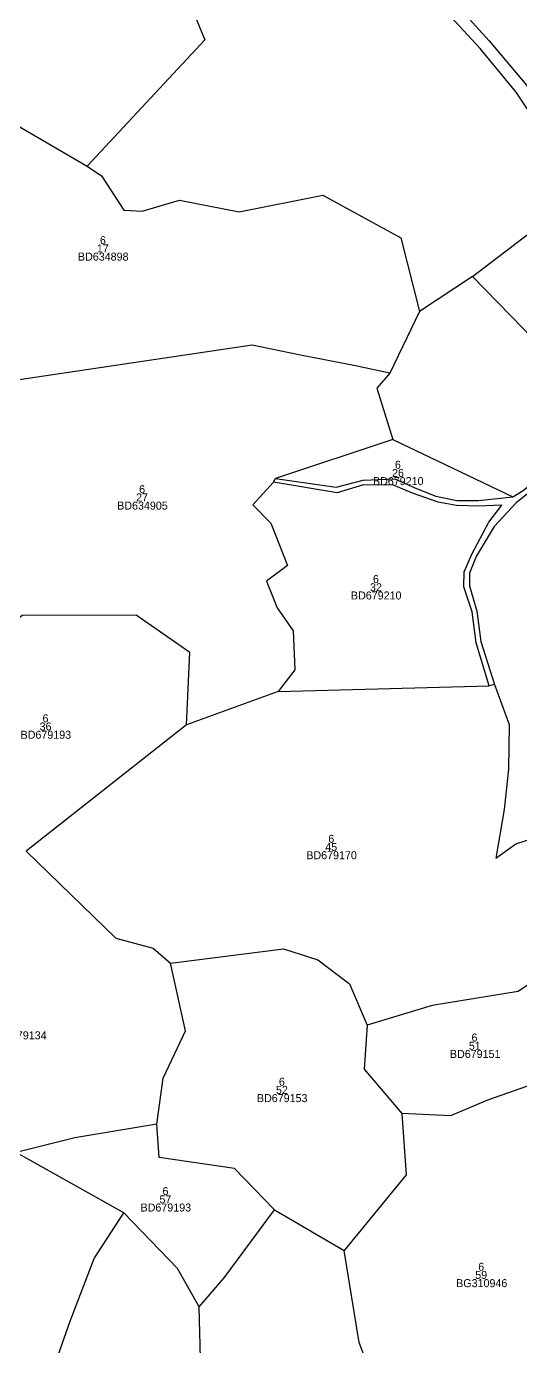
# Model space of a CAD drawing. Extents: x 547915 to 556085, y 1814738 to 1822008.
# Drawn here: x 549687 to 549934, y 1819215 to 1819875 of the extents above; entities that cross this region are included whole.
import ezdxf

# ---------------------------------------------------------------- set-up
doc = ezdxf.new("R2010")
doc.units = 0
for name, color, linetype in [('Level 10', 7, 'Continuous'), ('Level 20', 7, 'Continuous'), ('Level 23', 7, 'Continuous')]:
    doc.layers.add(name, color=color, linetype=linetype)

msp = doc.modelspace()

# ---------------------------------------------------------------- linework, layer by layer
at = {"layer": 'Level 10'}
for p, q in [((549622.4, 1819860.87), (549717.54, 1819805.39)), ((549910.2, 1819750.36), (549963.99, 1819791.42)), ((549910.2, 1819750.36), (549883.69, 1819732.72)), ((549883.69, 1819732.72), (549868.79, 1819702.04)), ((549870.32, 1819668.86), (549811.64, 1819649.25)), ((549870.32, 1819668.86), (549930.35, 1819640.2)), ((549813.01, 1819542.82), (549767.22, 1819526.14)), ((549813.01, 1819542.82), (549918.51, 1819545.69)), ((549767.22, 1819526.14), (549687, 1819463)), ((549735.79, 1819282.28), (549682, 1819312.34)), ((549811.13, 1819283.8), (549845.98, 1819263.41))]:
    msp.add_line(p, q, dxfattribs=at)
for points in [[(549690.72, 1819947.68), (549744.61, 1819940.72), (549755.21, 1819930.4), (549761.4, 1819904.91), (549776.38, 1819868.59), (549717.54, 1819805.39)], [(549717.54, 1819805.39), (549724.74, 1819800.66), (549735.85, 1819783.47), (549744.97, 1819782.91), (549763.73, 1819788.39), (549793.46, 1819782.54), (549835.29, 1819791.02), (549874.28, 1819769.65), (549883.69, 1819732.72)], [(549910.2, 1819750.36), (549935.46, 1819724.25), (549958.6, 1819699.77)], [(549868.79, 1819702.04), (549851.7, 1819705.66), (549824.22, 1819710.91), (549800.1, 1819716), (549672.24, 1819697.02), (549666.53, 1819701.18), (549655.43, 1819699.2), (549648.25, 1819696.61)], [(549868.79, 1819702.04), (549862.38, 1819694.41), (549870.32, 1819668.86)], [(549810.76, 1819647.39), (549800.4, 1819636.09), (549809.38, 1819626.93), (549817.77, 1819605.75), (549807.17, 1819597.98), (549812.59, 1819584.65), (549820.58, 1819573.14), (549821.38, 1819553.66), (549813.01, 1819542.82)], [(549767.22, 1819526.14), (549768.95, 1819562.3), (549741.97, 1819580.94), (549685.13, 1819580.82), (549673.15, 1819571.1)], [(549921.21, 1819546.25), (549928.54, 1819526.31), (549928.14, 1819504.03), (549926.03, 1819483.87), (549921.87, 1819459.57), (549931.85, 1819466.7), (549944.89, 1819470.89)], [(549687, 1819463), (549731.88, 1819419.47), (549750.56, 1819414.57), (549759.12, 1819407.07)], [(549759.12, 1819407.07), (549815.77, 1819414.16), (549832.82, 1819408.77), (549848.68, 1819396.67), (549857.58, 1819376)], [(549966.07, 1819414.96), (549933.06, 1819392.91), (549890.03, 1819385.92), (549857.58, 1819376)], [(549752.39, 1819326.53), (549755.58, 1819349.53), (549766.64, 1819373.22), (549759.12, 1819407.07)], [(549857.58, 1819376), (549856, 1819354), (549874.77, 1819331.85)], [(549953.89, 1819351.18), (549917.61, 1819338.47), (549899.22, 1819330.73), (549874.77, 1819331.85)], [(549874.77, 1819331.85), (549877.09, 1819301.15), (549845.98, 1819263.41)], [(549752.39, 1819326.53), (549711.45, 1819319.77), (549682, 1819312.34)], [(549811.13, 1819283.8), (549791.26, 1819304.43), (549753.59, 1819309.93), (549752.39, 1819326.53)], [(549705.63, 1819017.09), (549699.6, 1819026.09), (549691.66, 1819041.62), (549687.24, 1819074.71), (549692.92, 1819123.96), (549692.08, 1819134.57), (549694.01, 1819185.53), (549709, 1819228), (549721.04, 1819259.32), (549735.79, 1819282.28)], [(549773.47, 1819235.17), (549762.71, 1819254.42), (549735.79, 1819282.28)], [(549773.47, 1819235.17), (549786.05, 1819249.78), (549811.13, 1819283.8)], [(549880.18, 1819167.83), (549867.92, 1819179.55), (549853.51, 1819217.33), (549845.98, 1819263.41)], [(549802.56, 1819082.07), (549810.01, 1819101.33), (549811.16, 1819109.37), (549801.69, 1819133.77), (549790.73, 1819152.93), (549775.99, 1819167.07), (549780.45, 1819187.28), (549774.26, 1819209.46), (549773.47, 1819235.17)]]:
    msp.add_lwpolyline(points, dxfattribs=at)
at = {"layer": 'Level 23'}
for p, q in [((549810.76, 1819647.39), (549811.64, 1819649.25)), ((549921.21, 1819546.25), (549918.51, 1819545.69))]:
    msp.add_line(p, q, dxfattribs=at)
for points in [[(549963.99, 1819791.42), (549944.02, 1819824.35), (549932.07, 1819842.43), (549914.08, 1819864.26), (549870.56, 1819911.45), (549850.4, 1819932.31), (549829.26, 1819950.43), (549811.29, 1819961.96), (549777.46, 1819979.64), (549758.58, 1819991.97), (549753.41, 1820000)], [(549875.16, 1819915.85), (549918.49, 1819868.15), (549937.11, 1819845.97), (549949.36, 1819828.34), (549956.97, 1819816.63)], [(550000, 1819677.49), (549997.64, 1819676.34), (549957.46, 1819657.46), (549937.66, 1819641.65), (549932.01, 1819637.18), (549921.02, 1819625.28), (549912.03, 1819610.34), (549908.64, 1819601.96), (549908.64, 1819595.67), (549912.31, 1819582.95), (549914.34, 1819567.77), (549921.21, 1819546.25)], [(549930.35, 1819640.2), (549935.44, 1819643.35), (549956.22, 1819660.45)], [(549918.51, 1819545.69), (549911.96, 1819567.09), (549910.01, 1819582.61), (549905.81, 1819595.1), (549906.02, 1819602.7), (549909.77, 1819611.45), (549918.4, 1819627.4), (549924.78, 1819636.02), (549913.05, 1819635.55), (549902.19, 1819635.76), (549892.98, 1819637.52), (549880.23, 1819642.04), (549870.67, 1819645.9), (549855.74, 1819646.11), (549842.51, 1819642.14), (549810.76, 1819647.39)], [(549811.64, 1819649.25), (549841.98, 1819644.96), (549855.44, 1819648.54), (549871.29, 1819649.1), (549881.42, 1819644.7), (549891.92, 1819640.5), (549902.33, 1819638.23), (549913.1, 1819638.34), (549930.35, 1819640.2)]]:
    msp.add_lwpolyline(points, dxfattribs=at)

# ---------------------------------------------------------------- texts
at = {"layer": 'Level 20'}
for s, p in [('17', (549722.38, 1819762.32)), ('6', (549723.92, 1819766.42)), ('BD634898', (549712.93, 1819758.22)), ('26', (549869.95, 1819650.09)), ('6', (549871.41, 1819654.19)), ('BD679210', (549860.42, 1819645.99)), ('27', (549742, 1819637.84)), ('6', (549743.53, 1819641.94)), ('BD634905', (549732.54, 1819633.74)), ('32', (549858.93, 1819592.93)), ('6', (549860.39, 1819597.03)), ('BD679210', (549849.4, 1819588.83)), ('6', (549695.24, 1819527.42)), ('BD679193', (549684.24, 1819519.22)), ('36', (549693.78, 1819523.32)), ('6', (549838.09, 1819467.19)), ('BD679170', (549827.1, 1819458.99)), ('45', (549836.56, 1819463.09)), ('BD679134', (549671.98, 1819368.94)), ('6', (549909.68, 1819367.84)), ('BD679151', (549898.88, 1819359.64)), ('51', (549908.34, 1819363.74)), ('52', (549811.93, 1819341.67)), ('6', (549813.39, 1819345.77)), ('BD679153', (549802.4, 1819337.57)), ('6', (549755.21, 1819291.08)), ('BD679193', (549744.22, 1819282.88)), ('57', (549753.68, 1819286.98)), ('59', (549911.54, 1819249.17)), ('6', (549913.07, 1819253.27)), ('BG310946', (549902, 1819245.07))]:
    msp.add_text(s, height=4, dxfattribs=at).set_placement(p)

doc.saveas('drawing.dxf')
